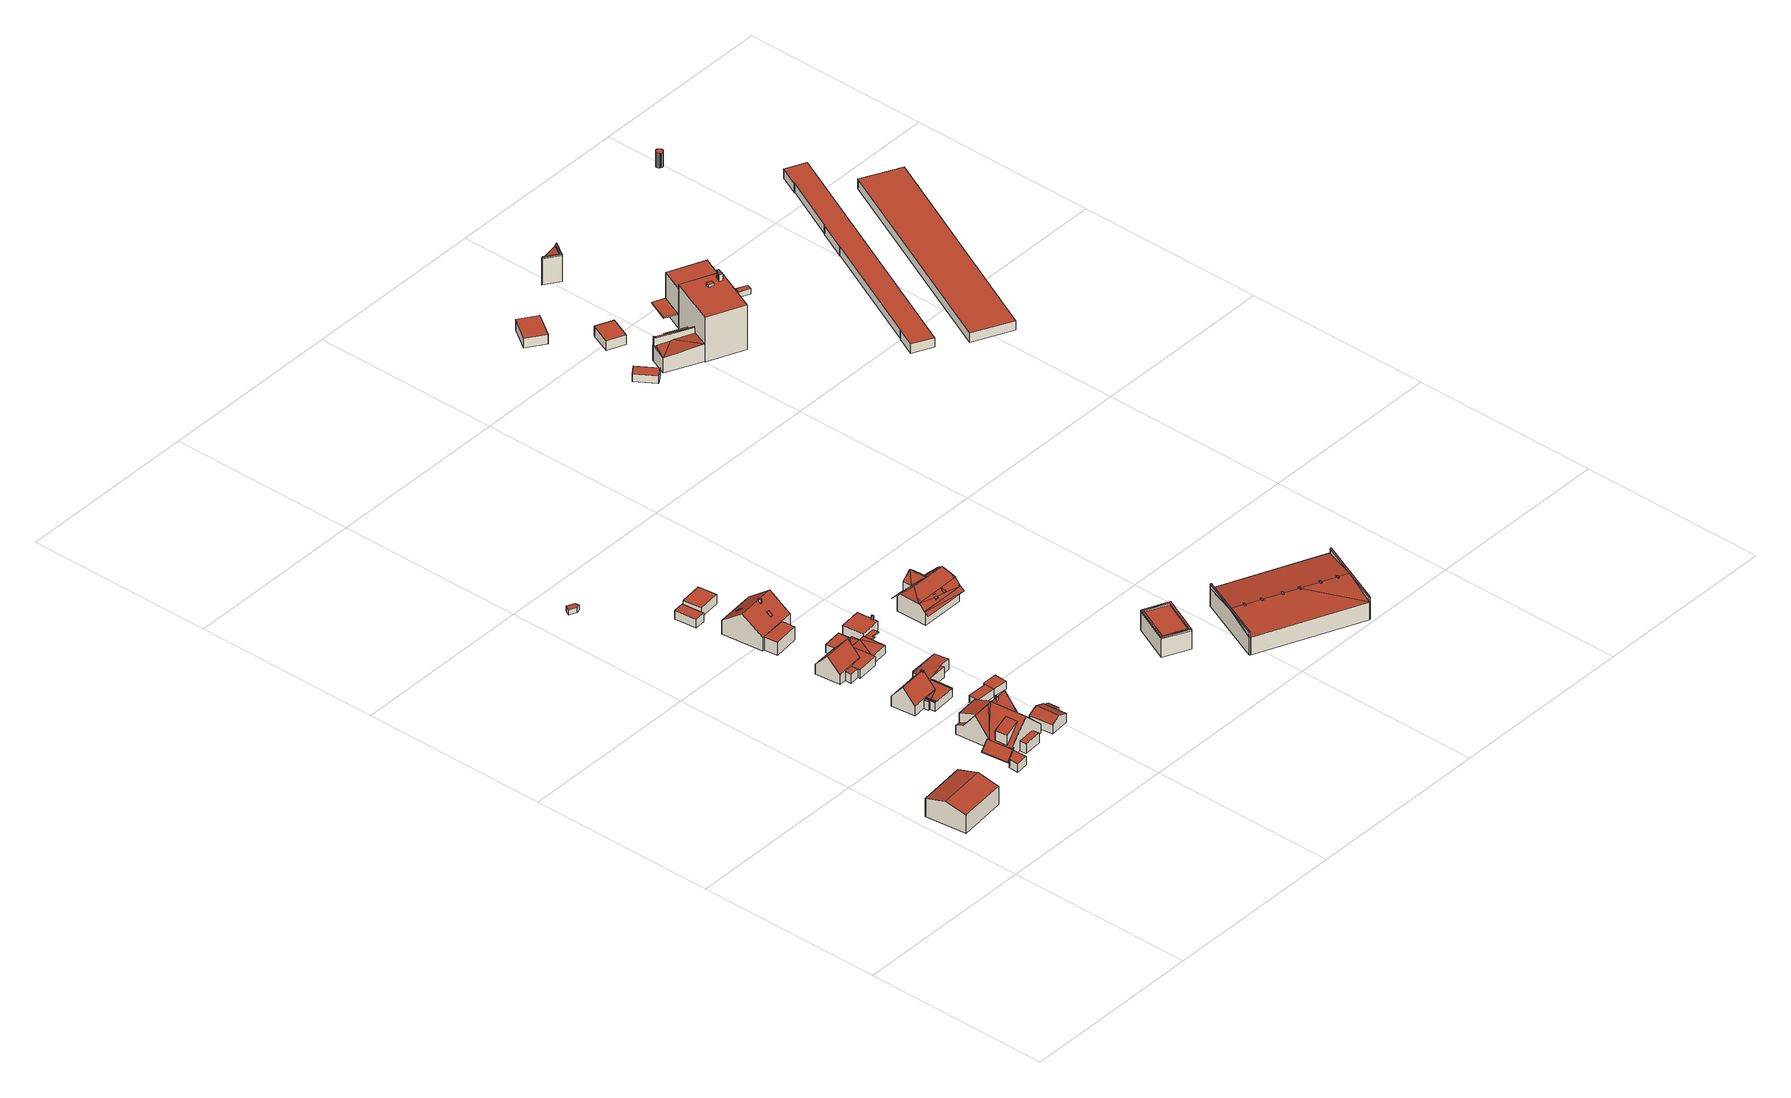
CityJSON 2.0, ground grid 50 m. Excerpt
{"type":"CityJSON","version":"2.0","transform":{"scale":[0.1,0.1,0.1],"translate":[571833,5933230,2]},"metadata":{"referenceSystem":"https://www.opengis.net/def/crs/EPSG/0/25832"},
"CityObjects":{
"building1":{"type":"Building","attributes":{"Grundfläche 2D":"146.437555","Grundhöhe NN":"5.333"},"geometry":[{"type":"Solid","lod":"3","boundaries":[[[[0,1,2,3]],[[4,0,3,5]],[[5,3,2,6,7]],[[4,5,7,8]],[[1,0,4,8,9]],[[2,1,9,6]],[[7,6,9,8]]]],"semantics":{"surfaces":[{"type":"RoofSurface"},{"type":"WallSurface"},{"type":"GroundSurface"}],"values":[[0,0,1,1,1,1,2]]}}]},
"building2":{"type":"Building","attributes":{"Grundfläche 2D":"10.345048","Grundhöhe NN":"5.390"},"geometry":[{"type":"Solid","lod":"3","boundaries":[[[[10,11,12,13]],[[14,13,12,15]],[[13,14,16,10]],[[11,10,16,17]],[[17,15,12,11]],[[17,16,14,15]]]],"semantics":{"surfaces":[{"type":"RoofSurface"},{"type":"WallSurface"},{"type":"GroundSurface"}],"values":[[0,1,1,1,1,2]]}}]},
"building3":{"type":"Building","attributes":{"Grundfläche 2D":"186.122425","Grundhöhe NN":"5.390"},"children":["building3-1","building3-2","building3-3","building3-4"],"geometry":[{"type":"Solid","lod":"3","boundaries":[[[[18,19,20,21,22,23,24,25,26,27]],[[28,29,30,31,32,33]],[[34,35,36,37]],[[38,39,40,41]],[[42,43,44,38,41,45,24,23,22,21,20,46,36,35,47,48,49]],[[49,48,50]],[[51,48,47]],[[51,52,53,54,50],[55,56,30,29,28,57,58]],[[50,48,51]],[[50,54,59,60,49]],[[61,62,60]],[[62,44,43,42,49,60]],[[63,64,65,66]],[[67,37,36,46,20,19,18]],[[45,41,40,68,27,26,25,24]],[[68,67,18,27]],[[28,33,58,57]],[[56,31,30]],[[56,55,58,33,32,31]],[[40,39,69,70]],[[68,40,70,71]],[[67,68,71,72]],[[37,67,72,73]],[[34,37,73,74]],[[34,74,75,76,77,53,52,51,47,35]],[[63,78,79,59,54,53,77,76,75,80,64]],[[60,59,79,81]],[[61,60,81,82]],[[39,38,44,62,61,82,69]],[[65,64,80,83]],[[66,65,83,84]],[[63,66,84,78]],[[80,75,74,73,72,71,70,69,82,81,79,78,84,83]]]],"semantics":{"surfaces":[{"type":"RoofSurface"},{"type":"WallSurface"},{"type":"GroundSurface"}],"values":[[0,0,0,0,0,0,0,0,0,0,0,0,0,1,1,1,1,1,1,1,1,1,1,1,1,1,1,1,1,1,1,1,2]]}}]},
"building3-1":{"type":"BuildingInstallation","parents":["building3"],"geometry":[{"type":"MultiSurface","lod":"3","boundaries":[[[85,86,87,88,89,90]],[[91,92,93,88,87,86]],[[89,88,93,42,94]],[[94,95,90,89]],[[91,86,85,90,95,43]]],"semantics":{"surfaces":[{"type":"RoofSurface"},{"type":"WallSurface"}],"values":[0,1,1,1,1]}}]},
"building3-2":{"type":"BuildingInstallation","parents":["building3"],"geometry":[{"type":"MultiSurface","lod":"3","boundaries":[[[96,97,98,99,100]],[[100,99,101]],[[99,98,102,101]],[[102,98,97]]],"semantics":{"surfaces":[{"type":"RoofSurface"},{"type":"WallSurface"}],"values":[0,1,1,1]}}]},
"building3-3":{"type":"BuildingInstallation","parents":["building3"],"geometry":[{"type":"MultiSurface","lod":"3","boundaries":[[[103,104,105,106,107]],[[105,104,108,109]],[[104,103,107,110,111,108]],[[109,108,111,112]],[[106,105,109,112,113]],[[107,106,113,110]],[[111,110,113,112]]],"semantics":{"surfaces":[{"type":"RoofSurface"},{"type":"WallSurface"},{"type":"OuterCeilingSurface"}],"values":[0,0,1,1,1,1,2]}}]},
"building3-4":{"type":"BuildingInstallation","parents":["building3"],"geometry":[{"type":"MultiSurface","lod":"3","boundaries":[[[114,115,77,116,117,118]],[[115,119,76,77]],[[76,120,116,77]],[[117,116,120,121]],[[118,117,121,122]],[[118,122,123,114]],[[123,119,115,114]],[[121,120,76,119,123,122]]],"semantics":{"surfaces":[{"type":"RoofSurface"},{"type":"WallSurface"},{"type":"OuterCeilingSurface"}],"values":[0,1,1,1,1,1,1,2]}}]},
"building4":{"type":"Building","attributes":{"Grundfläche 2D":"4.124266","Grundhöhe NN":"5.324"},"geometry":[{"type":"Solid","lod":"3","boundaries":[[[[124,125,126,127,128]],[[129,130,128,127]],[[130,131,124,128]],[[131,132,125,124]],[[132,133,126,125]],[[133,129,127,126]],[[133,132,131,130,129]]]],"semantics":{"surfaces":[{"type":"RoofSurface"},{"type":"WallSurface"},{"type":"GroundSurface"}],"values":[[0,1,1,1,1,1,2]]}}]},
"building5":{"type":"Building","attributes":{"Grundfläche 2D":"127.998739","Grundhöhe NN":"5.199"},"children":["building5-1","building5-2","building5-3"],"geometry":[{"type":"Solid","lod":"3","boundaries":[[[[134,135,136,137]],[[134,137,138,135]],[[137,139,138]],[[140,141,142,143,144,135,138,139,145,146,147,148,149,150]],[[136,151,137]],[[152,153,154]],[[155,153,152,154,156,157,158,159]],[[153,160,154]],[[161,162,163,164,156,154,160,153]],[[151,165,166,137]],[[167,168,169]],[[170,171,172,173,167,169,174,175,176,177,178]],[[172,171,179]],[[149,148,180,181]],[[144,143,182,183]],[[184,185,186,145,139,137]],[[148,147,146,145,186,187,188,180]],[[166,165,189,190]],[[137,166,190,184]],[[169,168,191,192]],[[174,169,192,193]],[[142,176,175,174,193,182,143]],[[176,142,141,177]],[[177,141,140,178]],[[181,194,179,171,170,178,140,150,149]],[[172,179,194,195]],[[173,172,195,196]],[[167,173,196,197]],[[168,167,197,191]],[[198,163,162,161,153,155,159,135,144,183]],[[164,163,198,199]],[[157,156,164,199,200]],[[165,151,136,135,159,158,157,200,189]],[[193,192,191,197,196,195,194,181,180,188,187,186,185,184,190,189,200,199,198,183,182]]]],"semantics":{"surfaces":[{"type":"RoofSurface"},{"type":"WallSurface"},{"type":"GroundSurface"}],"values":[[0,0,0,0,0,0,0,0,0,0,0,0,0,1,1,1,1,1,1,1,1,1,1,1,1,1,1,1,1,1,1,1,1,2]]}}]},
"building5-1":{"type":"BuildingInstallation","parents":["building5"],"geometry":[{"type":"MultiSurface","lod":"3","boundaries":[[[201,202,203,204,205,206,207,208]],[[207,136,151,208]],[[151,137,201,208]],[[137,139,145,203,202,201]],[[145,146,204,203]],[[204,146,138,205]],[[138,134,136,207,206,205]]],"semantics":{"surfaces":[{"type":"RoofSurface"},{"type":"WallSurface"}],"values":[0,1,1,1,1,1,1]}}]},
"building5-2":{"type":"BuildingInstallation","parents":["building5"],"geometry":[{"type":"MultiSurface","lod":"3","boundaries":[[[209,210,211,212]],[[210,149,150,211]],[[212,211,150,147]],[[147,148,209,212]],[[148,149,210,209]]],"semantics":{"surfaces":[{"type":"RoofSurface"},{"type":"WallSurface"}],"values":[0,1,1,1,1]}}]},
"building5-3":{"type":"BuildingInstallation","parents":["building5"],"geometry":[{"type":"MultiSurface","lod":"3","boundaries":[[[213,214,215,216,217,218,153,219]],[[218,217,216,220,221,155]],[[213,219,161,222]],[[214,213,222,160]],[[160,154,214]],[[152,215,154]],[[152,220,216,215]],[[153,218,155]],[[219,153,161]]],"semantics":{"surfaces":[{"type":"RoofSurface"},{"type":"WallSurface"}],"values":[0,1,1,1,1,1,1,1,1]}}]},
"building6":{"type":"Building","attributes":{"Grundfläche 2D":"34.005065","Grundhöhe NN":"5.243"},"geometry":[{"type":"Solid","lod":"3","boundaries":[[[[223,224,225,226,227]],[[223,228,229,224]],[[228,223,227,230,231]],[[229,228,231,232]],[[225,224,229,232,233]],[[227,226,225,233,230]],[[231,230,233,232]]]],"semantics":{"surfaces":[{"type":"RoofSurface"},{"type":"WallSurface"},{"type":"GroundSurface"}],"values":[[0,0,1,1,1,1,2]]}}]},
"building7":{"type":"Building","attributes":{"Grundfläche 2D":"17.199293","Grundhöhe NN":"5.503"},"geometry":[{"type":"Solid","lod":"3","boundaries":[[[[234,235,236,237]],[[238,239,237,236]],[[239,240,234,237]],[[240,241,235,234]],[[241,238,236,235]],[[241,240,239,238]]]],"semantics":{"surfaces":[{"type":"RoofSurface"},{"type":"WallSurface"},{"type":"GroundSurface"}],"values":[[0,1,1,1,1,2]]}}]},
"building8":{"type":"Building","attributes":{"Grundfläche 2D":"143.379839","Grundhöhe NN":"5.257"},"geometry":[{"type":"Solid","lod":"3","boundaries":[[[[242,243,244,245]],[[246,245,244]],[[247,245,246]],[[248,249,250,251,252]],[[249,253,254,250]],[[255,256,257,258]],[[245,259,260,261,262,263,242]],[[264,265,258,266,267,268]],[[269,270,271]],[[272,270,269]],[[269,271,273]],[[247,246,274,275]],[[263,243,242]],[[276,245,247,275]],[[252,261,277,278,248]],[[253,249,248,278,279]],[[255,258,265,254,253,279,280]],[[262,261,252,251,250,254,265,264]],[[256,255,280,281]],[[257,256,281,282]],[[245,276,283,259]],[[260,259,283,284]],[[260,284,277,261]],[[285,266,258,257,282]],[[267,266,285,286]],[[270,272,244,243,268,267,286,287]],[[268,243,263,262,264]],[[271,270,287,288]],[[273,271,288,289]],[[244,272,269,273,289,274,246]],[[274,289,288,287,286,285,282,281,280,279,278,277,284,283,276,275]]]],"semantics":{"surfaces":[{"type":"RoofSurface"},{"type":"WallSurface"},{"type":"GroundSurface"}],"values":[[0,0,0,0,0,0,0,0,0,0,0,1,1,1,1,1,1,1,1,1,1,1,1,1,1,1,1,1,1,1,2]]}}]},
"building9":{"type":"Building","attributes":{"Grundfläche 2D":"4.094811","Grundhöhe NN":"5.288"},"geometry":[{"type":"Solid","lod":"3","boundaries":[[[[290,291,292,293]],[[294,295,293,292]],[[295,296,290,293]],[[296,297,291,290]],[[297,294,292,291]],[[297,296,295,294]]]],"semantics":{"surfaces":[{"type":"RoofSurface"},{"type":"WallSurface"},{"type":"GroundSurface"}],"values":[[0,1,1,1,1,2]]}}]},
"building10":{"type":"Building","attributes":{"Grundfläche 2D":"28.373581","Grundhöhe NN":"5.307"},"geometry":[{"type":"Solid","lod":"3","boundaries":[[[[298,299,300,301]],[[302,300,303,304]],[[299,298,305,306]],[[299,306,307,303]],[[303,300,299]],[[300,308,309,301]],[[298,301,309,305]],[[304,303,307,310]],[[302,304,310,311]],[[300,302,311,308]],[[311,310,307,306,305,309,308]]]],"semantics":{"surfaces":[{"type":"RoofSurface"},{"type":"WallSurface"},{"type":"GroundSurface"}],"values":[[0,0,1,1,1,1,1,1,1,1,2]]}}]},
"building11":{"type":"Building","attributes":{"Grundfläche 2D":"148.274469","Grundhöhe NN":"5.466"},"children":["building11-1","building11-2","building11-3"],"geometry":[{"type":"Solid","lod":"3","boundaries":[[[[312,313,314,315,316]],[[317,316,315,314,318,319,320]],[[321,322,323,324]],[[318,314,313,325,326]],[[323,327,328,317,320,319,318,326,329,324]],[[312,316,317,328,330]],[[313,312,330,325]],[[321,324,329,331]],[[322,321,331,332]],[[323,322,332,327]],[[327,332,331,329,326,325,330,328]]]],"semantics":{"surfaces":[{"type":"RoofSurface"},{"type":"WallSurface"},{"type":"GroundSurface"}],"values":[[0,0,0,1,1,1,1,1,1,1,2]]}}]},
"building11-1":{"type":"BuildingInstallation","parents":["building11"],"geometry":[{"type":"MultiSurface","lod":"3","boundaries":[[[333,334,335,336,337]],[[338,339,334,333]],[[340,335,334,339]],[[340,341,336,335]],[[341,342,338,333,337,336]]],"semantics":{"surfaces":[{"type":"RoofSurface"},{"type":"WallSurface"}],"values":[0,1,1,1,1]}}]},
"building11-2":{"type":"BuildingInstallation","parents":["building11"],"geometry":[{"type":"MultiSurface","lod":"3","boundaries":[[[343,344,345,346,347]],[[347,346,348,349]],[[350,344,343,347,349,351]],[[345,344,350,352]],[[348,346,345,352]]],"semantics":{"surfaces":[{"type":"RoofSurface"},{"type":"WallSurface"}],"values":[0,1,1,1,1]}}]},
"building11-3":{"type":"BuildingInstallation","parents":["building11"],"geometry":[{"type":"MultiSurface","lod":"3","boundaries":[[[353,354,355,356]],[[355,354,357,358]],[[356,355,358,359]],[[353,356,359,360]],[[354,353,360,357]]],"semantics":{"surfaces":[{"type":"RoofSurface"},{"type":"WallSurface"}],"values":[0,1,1,1,1]}}]},
"building12":{"type":"Building","attributes":{"Grundfläche 2D":"30.591177","Grundhöhe NN":"5.319"},"geometry":[{"type":"Solid","lod":"3","boundaries":[[[[361,362,363,364]],[[365,366,364,363]],[[366,367,361,364]],[[367,368,362,361]],[[368,365,363,362]],[[368,367,366,365]]]],"semantics":{"surfaces":[{"type":"RoofSurface"},{"type":"WallSurface"},{"type":"GroundSurface"}],"values":[[0,1,1,1,1,2]]}}]},
"building13":{"type":"Building","attributes":{"Grundfläche 2D":"33.522767","Grundhöhe NN":"5.257"},"children":["building13-1","building13-2"],"geometry":[{"type":"Solid","lod":"3","boundaries":[[[[369,370,371,372,373,374,375]],[[372,371,376,377]],[[373,372,377,378,379,380]],[[374,373,380,379,378,381,375]],[[371,370,369,375,381,382,376]],[[382,381,378,377,376]]]],"semantics":{"surfaces":[{"type":"RoofSurface"},{"type":"WallSurface"},{"type":"GroundSurface"}],"values":[[0,1,1,1,1,2]]}}]},
"building13-1":{"type":"BuildingInstallation","parents":["building13"],"geometry":[{"type":"MultiSurface","lod":"3","boundaries":[[[383,384,385,386]],[[384,383,369,370]],[[370,387,385,384]],[[388,386,385,387]],[[388,369,383,386]]],"semantics":{"surfaces":[{"type":"RoofSurface"},{"type":"WallSurface"}],"values":[0,1,1,1,1]}}]},
"building13-2":{"type":"BuildingInstallation","parents":["building13"],"geometry":[{"type":"MultiSurface","lod":"3","boundaries":[[[389,390,391,392,380,393]],[[379,394,393,380]],[[394,395,389,393]],[[395,396,390,389]],[[396,397,391,390]],[[397,398,392,391]],[[398,379,380,392]],[[398,397,396,395,394,379]]],"semantics":{"surfaces":[{"type":"RoofSurface"},{"type":"WallSurface"},{"type":"OuterCeilingSurface"}],"values":[0,1,1,1,1,1,1,2]}}]},
"building14":{"type":"Building","attributes":{"Grundfläche 2D":"0.086682","Grundhöhe NN":"5.263"},"geometry":[{"type":"Solid","lod":"3","boundaries":[[[[399,400,384,383]],[[401,382,383,384]],[[382,402,399,383]],[[402,403,400,399]],[[403,401,384,400]],[[403,402,382,401]]]],"semantics":{"surfaces":[{"type":"RoofSurface"},{"type":"WallSurface"},{"type":"GroundSurface"}],"values":[[0,1,1,1,1,2]]}}]},
"building15":{"type":"Building","attributes":{"Grundfläche 2D":"104.942975","Grundhöhe NN":"5.351"},"children":["building15-1","building15-2","building15-3"],"geometry":[{"type":"Solid","lod":"3","boundaries":[[[[404,405,406,407,408]],[[409,410,405]],[[406,405,410,411]],[[412,413,414]],[[406,411,412,414]],[[406,414,415,416,417,418,419]],[[420,421,422,423,424,425,426,427,428,429,430]],[[431,432,433,421,420,430,429,434,435,436,437,438,439]],[[440,441,442,428,443,444]],[[445,446,447,413,412,411,410,409,448,449,450,451,452,431,439,438,437,436,453,454]],[[455,456,457,458,459,460,461,462,463,464,450,449,448]],[[463,462,465]],[[447,446,445,466,463,465,467]],[[431,452,451,433,432]],[[444,443,428,427,426,425,424,423,422,421,441,440]],[[441,468,442]],[[435,434,454,453,436]],[[457,456,455,448,409,405,404,408]],[[415,414,413,447,467,465,417,416]],[[462,461,460,459,458,457,408,407,406,419,418,417,465]],[[469,470,471,472,473,474]],[[475,476,477,470,469,478]],[[479,480,475,478,481]],[[482,483,479,481,484]],[[485,486,487,488,489,440,422,420,490,491,432,452,492,449,493,482,484,494]],[[495,443,444,440,489,496]],[[497,498,499,500,501,502,446,503,453,435,504,505,506,430,427,495,496,507]],[[473,472,508,501,500]],[[487,486,485,494,484,481,478,469,474,473,500,499,498,497,507,496,489,488]],[[450,449,492,452,451]],[[450,464,463,466,445,446,502,501,508,467,470,477,476,475,480,479,483,482,493,449]],[[451,452,432,433]],[[432,491,490,420,422,421,433]],[[440,444,442,468,441,421,422]],[[443,495,428,442,444]],[[430,429,428,427]],[[427,428,495]],[[430,506,505,504,435,434,429]],[[453,454,434,435]],[[503,446,445,454,453]],[[470,467,508,472,471]]]],"semantics":{"surfaces":[{"type":"RoofSurface"},{"type":"WallSurface"},{"type":"GroundSurface"}],"values":[[0,0,0,0,0,0,0,0,0,0,0,0,0,0,0,0,0,1,1,1,1,1,1,1,1,1,1,1,2,0,0,0,0,0,0,0,0,0,0,0,0]]}}]},
"building15-1":{"type":"BuildingInstallation","parents":["building15"],"geometry":[{"type":"MultiSurface","lod":"3","boundaries":[[[509,510,511,512]],[[513,509,512,514]],[[515,516,513,514]],[[517,424,515,514,512,511]],[[513,516,423,518,510,509]],[[511,510,518,517]]],"semantics":{"surfaces":[{"type":"RoofSurface"},{"type":"WallSurface"}],"values":[0,0,1,1,1,1]}}]},
"building15-2":{"type":"BuildingInstallation","parents":["building15"],"geometry":[{"type":"MultiSurface","lod":"3","boundaries":[[[519,520,521,522,523,524]],[[525,526,523,522]],[[522,521,527,525]],[[526,528,529,530,520,519,524,523]],[[521,520,530,527]]],"semantics":{"surfaces":[{"type":"RoofSurface"},{"type":"WallSurface"}],"values":[0,1,1,1,1]}}]},
"building15-3":{"type":"BuildingInstallation","parents":["building15"],"geometry":[{"type":"MultiSurface","lod":"3","boundaries":[[[531,532,533,534]],[[532,531,535]],[[536,537,534,533]],[[537,425,538,535,531,534]],[[538,426,532,535]],[[533,532,426,536]]],"semantics":{"surfaces":[{"type":"RoofSurface"},{"type":"WallSurface"}],"values":[0,0,1,1,1,1]}}]},
"building16":{"type":"Building","attributes":{"Grundfläche 2D":"86.713893","Grundhöhe NN":"2.462"},"children":["building16-1","building16-2"],"geometry":[{"type":"Solid","lod":"3","boundaries":[[[[539,540,541,542,543,544,545]],[[546,545,544,543,547,548]],[[549,550,540,539,545,546]],[[551,542,541,540,550,552]],[[543,542,551,547]],[[548,547,551,552,550,549,546]]]],"semantics":{"surfaces":[{"type":"RoofSurface"},{"type":"WallSurface"},{"type":"GroundSurface"}],"values":[[0,1,1,1,1,2]]}}]},
"building16-1":{"type":"BuildingInstallation","parents":["building16"],"geometry":[{"type":"MultiSurface","lod":"3","boundaries":[[[553,554,555,556,557]],[[555,558,559,556]],[[559,560,561,556]],[[543,544,545,555,554,553]],[[545,539,540,560,559,558,555]],[[556,561,562,563]],[[557,556,563,564]]],"semantics":{"surfaces":[{"type":"RoofSurface"},{"type":"WallSurface"}],"values":[0,0,0,1,1,1,1]}}]},
"building16-2":{"type":"BuildingInstallation","parents":["building16"],"geometry":[{"type":"MultiSurface","lod":"3","boundaries":[[[557,565,553]],[[565,557,566,561,560,567,568]],[[566,557,564,569]],[[561,566,569,562]],[[540,541,542,568,567,560]],[[568,542,543,553,565]]],"semantics":{"surfaces":[{"type":"RoofSurface"},{"type":"WallSurface"}],"values":[0,0,1,1,1,1]}}]},
"building17":{"type":"Building","attributes":{"Grundfläche 2D":"6.326591","Grundhöhe NN":"2.606"},"geometry":[{"type":"Solid","lod":"3","boundaries":[[[[570,571,572,573]],[[574,575,573,572]],[[575,576,570,573]],[[576,577,571,570]],[[577,574,572,571]],[[577,576,575,574]]]],"semantics":{"surfaces":[{"type":"RoofSurface"},{"type":"WallSurface"},{"type":"GroundSurface"}],"values":[[0,1,1,1,1,2]]}}]},
"building18":{"type":"Building","attributes":{"Grundfläche 2D":"627.283087","Grundhöhe NN":"2.315"},"children":["building18-1","building18-2","building18-3","building18-4","building18-5","building18-6","building18-7","building18-8"],"geometry":[{"type":"Solid","lod":"3","boundaries":[[[[578,579,580,581,582,583,584,585,586,587,588,589,590,591,592,593,594,595,596,597]],[[589,588,589,590]],[[598,599,600,601,587,586,585,584,583,582,581,580,579,602,603]],[[587,588,587,586]],[[601,587,601,600]],[[604,594,593,592,591,590,589,588,587,601,600]],[[605,596,595,594,604,606,607]],[[597,596,605,608]],[[578,597,608,609]],[[602,579,578,609,610]],[[598,603,611,612]],[[603,602,610,611]],[[599,598,612,613]],[[600,599,613,614]],[[604,600,614,606]],[[608,605,607,606,614,613,612,611,610,609]]]],"semantics":{"surfaces":[{"type":"RoofSurface"},{"type":"WallSurface"},{"type":"GroundSurface"}],"values":[[0,0,0,0,0,0,1,1,1,1,1,1,1,1,1,2]]}}]},
"building18-1":{"type":"BuildingInstallation","parents":["building18"],"geometry":[{"type":"MultiSurface","lod":"3","boundaries":[[[615,616,617,618,619]],[[620,582,621,617,616,615]],[[621,622,618,617]],[[623,619,618,622,581]],[[623,620,615,619]]],"semantics":{"surfaces":[{"type":"RoofSurface"},{"type":"WallSurface"}],"values":[0,1,1,1,1]}}]},
"building18-2":{"type":"BuildingInstallation","parents":["building18"],"geometry":[{"type":"MultiSurface","lod":"3","boundaries":[[[624,625,626,627,628]],[[629,591,630,628,627,626]],[[626,625,631,629]],[[630,632,624,628]],[[592,631,625,624,632]]],"semantics":{"surfaces":[{"type":"RoofSurface"},{"type":"WallSurface"}],"values":[0,1,1,1,1]}}]},
"building18-3":{"type":"BuildingInstallation","parents":["building18"],"geometry":[{"type":"MultiSurface","lod":"3","boundaries":[[[633,634,635,636,637]],[[586,638,635,634,639]],[[640,639,634,633]],[[638,641,636,635]],[[633,637,636,641,585,640]]],"semantics":{"surfaces":[{"type":"RoofSurface"},{"type":"WallSurface"}],"values":[0,1,1,1,1]}}]},
"building18-4":{"type":"BuildingInstallation","parents":["building18"],"geometry":[{"type":"MultiSurface","lod":"3","boundaries":[[[642,643,644,645,646,647,648]],[[604,594,595,647,646]],[[595,649,648,647]],[[642,648,649,650]],[[643,642,650,651,652,593,600,645,644]],[[600,604,646,645]]],"semantics":{"surfaces":[{"type":"RoofSurface"},{"type":"WallSurface"}],"values":[0,1,1,1,1,1]}}]},
"building18-5":{"type":"BuildingInstallation","parents":["building18"],"geometry":[{"type":"MultiSurface","lod":"3","boundaries":[[[653,654,655,656,657,658]],[[659,584,660,656,655,654]],[[660,661,657,656]],[[661,583,662,653,658,657]],[[662,659,654,653]]],"semantics":{"surfaces":[{"type":"RoofSurface"},{"type":"WallSurface"}],"values":[0,1,1,1,1]}}]},
"building18-6":{"type":"BuildingInstallation","parents":["building18"],"geometry":[{"type":"MultiSurface","lod":"3","boundaries":[[[663,664,665,666,667,668,669]],[[670,601,665,664]],[[667,666,665,601,588,671]],[[671,672,668,667]],[[669,668,672,587]],[[587,673,663,669]],[[673,670,664,663]]],"semantics":{"surfaces":[{"type":"RoofSurface"},{"type":"WallSurface"}],"values":[0,1,1,1,1,1,1]}}]},
"building18-7":{"type":"BuildingInstallation","parents":["building18"],"geometry":[{"type":"MultiSurface","lod":"3","boundaries":[[[674,675,676,677,678,679]],[[580,680,681,682,678,677,676,675,603]],[[682,578,679,678]],[[579,602,674,679,578]],[[602,603,675,674]]],"semantics":{"surfaces":[{"type":"RoofSurface"},{"type":"WallSurface"}],"values":[0,1,1,1,1]}}]},
"building18-8":{"type":"BuildingInstallation","parents":["building18"],"geometry":[{"type":"MultiSurface","lod":"3","boundaries":[[[683,684,685,686,687]],[[688,686,685,689,590]],[[687,686,688,690]],[[690,691,683,687]],[[692,684,683,691,589]],[[685,684,692,689]]],"semantics":{"surfaces":[{"type":"RoofSurface"},{"type":"WallSurface"}],"values":[0,1,1,1,1,1]}}]},
"building19":{"type":"Building","attributes":{"Grundfläche 2D":"18.023721","Grundhöhe NN":"4.723"},"geometry":[{"type":"Solid","lod":"3","boundaries":[[[[693,694,695,696]],[[697,698,696,695]],[[698,699,693,696]],[[699,700,694,693]],[[700,697,695,694]],[[700,699,698,697]]]],"semantics":{"surfaces":[{"type":"RoofSurface"},{"type":"WallSurface"},{"type":"GroundSurface"}],"values":[[0,1,1,1,1,2]]}}]},
"building20":{"type":"Building","attributes":{"Grundfläche 2D":"40.749538","Grundhöhe NN":"4.326"},"geometry":[{"type":"Solid","lod":"3","boundaries":[[[[701,702,703,704]],[[702,701,705,706]],[[703,702,706,707]],[[704,703,707,708]],[[701,704,708,705]],[[706,705,708,707]]]],"semantics":{"surfaces":[{"type":"RoofSurface"},{"type":"WallSurface"},{"type":"GroundSurface"}],"values":[[0,1,1,1,1,2]]}}]},
"building21":{"type":"Building","attributes":{"Grundfläche 2D":"31.063313","Grundhöhe NN":"4.256"},"geometry":[{"type":"Solid","lod":"3","boundaries":[[[[709,710,711,712]],[[713,714,712,711]],[[714,715,709,712]],[[715,716,710,709]],[[716,713,711,710]],[[716,715,714,713]]]],"semantics":{"surfaces":[{"type":"RoofSurface"},{"type":"WallSurface"},{"type":"GroundSurface"}],"values":[[0,1,1,1,1,2]]}}]},
"building22":{"type":"Building","attributes":{"Grundfläche 2D":"275.581503","Grundhöhe NN":"4.604"},"children":["building22-1","building22-2","building22-3","building22-4","building22-5","building22-6","building22-7"],"geometry":[{"type":"Solid","lod":"3","boundaries":[[[[717,718,719,720,721]],[[722,723,717,724,725]],[[717,723,722,719,718]],[[722,725,724,726,727,728,729,730,731]],[[732,733,734,735,736,737,738,739]],[[740,741,742,743]],[[742,741,744,745]],[[743,742,745,746,747,748]],[[746,749,740,743,748,747]],[[750,751,724,717,721,752,753]],[[754,727,726,724,751,755]],[[728,727,754,756]],[[729,728,756,757]],[[730,729,757,758]],[[731,730,758,759]],[[722,731,759,760]],[[719,722,760,761]],[[733,732,762,763]],[[734,733,763,764]],[[749,765,737,736,735,734,764,744,741,740]],[[753,752,721,720,719,761,762,732,739,738,737,765,750]],[[744,764,763,762,761,760,759,758,757,756,754,755,751,750,765,749,746,745]]]],"semantics":{"surfaces":[{"type":"RoofSurface"},{"type":"WallSurface"},{"type":"GroundSurface"}],"values":[[0,0,0,0,0,0,1,1,1,1,1,1,1,1,1,1,1,1,1,1,1,2]]}}]},
"building22-1":{"type":"BuildingInstallation","parents":["building22"],"geometry":[{"type":"MultiSurface","lod":"3","boundaries":[[[766,767,768]],[[766,768,769,770,771,772,773,774]],[[775,771,770]],[[770,776,777,778,775]],[[779,771,775]],[[768,721,717,724,770,769]],[[724,726,727,777,776,770]],[[727,728,778,777]],[[778,728,729,780,779,775]],[[774,773,772,771,779,780,725,723,718,720,767,766]],[[767,720,721,768]]],"semantics":{"surfaces":[{"type":"RoofSurface"},{"type":"WallSurface"}],"values":[0,0,0,0,0,1,1,1,1,1,1]}}]},
"building22-2":{"type":"BuildingInstallation","parents":["building22"],"geometry":[{"type":"MultiSurface","lod":"3","boundaries":[[[781,782,783,784,785,786]],[[787,788,784,783]],[[788,789,785,784]],[[789,790,786,785]],[[790,791,781,786]],[[792,782,781,791]]],"semantics":{"surfaces":[{"type":"RoofSurface"},{"type":"WallSurface"}],"values":[0,1,1,1,1,1]}}]},
"building22-3":{"type":"BuildingInstallation","parents":["building22"],"geometry":[{"type":"MultiSurface","lod":"3","boundaries":[[[793,794,795,796]],[[783,782,796,795]],[[797,793,796,782,792]],[[797,798,794,793]],[[787,783,795,794,798]]],"semantics":{"surfaces":[{"type":"RoofSurface"},{"type":"WallSurface"}],"values":[0,1,1,1,1]}}]},
"building22-4":{"type":"BuildingInstallation","parents":["building22"],"geometry":[{"type":"MultiSurface","lod":"3","boundaries":[[[799,800,801,802]],[[803,804,802,801]],[[804,805,799,802]],[[800,799,805,806]],[[801,800,806,803]]],"semantics":{"surfaces":[{"type":"RoofSurface"},{"type":"WallSurface"}],"values":[0,1,1,1,1]}}]},
"building22-5":{"type":"BuildingInstallation","parents":["building22"],"geometry":[{"type":"MultiSurface","lod":"3","boundaries":[[[807,808,809,748]],[[810,747,748,809]],[[747,811,807,748]],[[811,812,808,807]],[[812,810,809,808]],[[812,811,747,810]]],"semantics":{"surfaces":[{"type":"RoofSurface"},{"type":"WallSurface"},{"type":"OuterCeilingSurface"}],"values":[0,1,1,1,1,2]}}]},
"building22-6":{"type":"BuildingInstallation","parents":["building22"],"geometry":[{"type":"MultiSurface","lod":"3","boundaries":[[[813,814,815,816]],[[816,817,818,813]],[[814,813,818,819]],[[815,814,819,820]],[[816,815,820,817]],[[819,818,817,820]]],"semantics":{"surfaces":[{"type":"RoofSurface"},{"type":"WallSurface"},{"type":"OuterCeilingSurface"}],"values":[0,1,1,1,1,2]}}]},
"building22-7":{"type":"BuildingInstallation","parents":["building22"],"geometry":[{"type":"MultiSurface","lod":"3","boundaries":[[[821,822,752,823]],[[752,753,824,823]],[[822,825,753,752]],[[826,821,823,824]],[[821,826,825,822]],[[826,824,753,825]]],"semantics":{"surfaces":[{"type":"RoofSurface"},{"type":"WallSurface"},{"type":"OuterCeilingSurface"}],"values":[0,1,1,1,1,2]}}]},
"building23":{"type":"Building","attributes":{"Grundfläche 2D":"11.857656","Grundhöhe NN":"4.668"},"geometry":[{"type":"Solid","lod":"3","boundaries":[[[[827,828,829,830]],[[827,831,832,828]],[[833,834,829]],[[834,830,829]],[[835,836,837,838,839]],[[836,831,827,838,837]],[[836,840,832,831]],[[840,841,828,832]],[[841,842,833,829,828]],[[842,843,839,830,834,833]],[[839,838,827,830]],[[842,841,844,845]],[[846,847,848,849,840,836,835,839,843,842,845,850]],[[841,840,849,844]],[[847,846,850,845,844,849,848]]]],"semantics":{"surfaces":[{"type":"RoofSurface"},{"type":"WallSurface"},{"type":"GroundSurface"}],"values":[[0,0,0,0,0,1,1,1,1,1,1,1,1,1,2]]}}]},
"building24":{"type":"Building","attributes":{"Grundfläche 2D":"4.383837","Grundhöhe NN":"4.667"},"geometry":[{"type":"Solid","lod":"3","boundaries":[[[[851,852,853,854]],[[855,856,854,853]],[[856,857,851,854]],[[857,858,852,851]],[[858,855,853,852]],[[858,857,856,855]]]],"semantics":{"surfaces":[{"type":"RoofSurface"},{"type":"WallSurface"},{"type":"GroundSurface"}],"values":[[0,1,1,1,1,2]]}}]},
"building25":{"type":"Building","attributes":{"Grundfläche 2D":"417.057683","Grundhöhe NN":"4.334"},"geometry":[{"type":"Solid","lod":"3","boundaries":[[[[859,860,861,862,863,864,865,866,867,868,869,870]],[[871,872,862,861]],[[872,873,863,862]],[[873,874,864,863]],[[874,875,865,864]],[[875,876,866,865]],[[876,877,867,866]],[[877,878,868,867]],[[878,879,869,868]],[[879,880,870,869]],[[880,881,859,870]],[[881,882,860,859]],[[882,871,861,860]],[[878,877,876,875,874,873,872,871,882,881,880,879]]]],"semantics":{"surfaces":[{"type":"RoofSurface"},{"type":"WallSurface"},{"type":"GroundSurface"}],"values":[[0,1,1,1,1,1,1,1,1,1,1,1,1,2]]}}]},
"building26":{"type":"Building","attributes":{"Grundfläche 2D":"722.570383","Grundhöhe NN":"4.263"},"geometry":[{"type":"Solid","lod":"3","boundaries":[[[[883,884,885,886]],[[887,888,886,885]],[[888,889,883,886]],[[889,890,884,883]],[[890,887,885,884]],[[890,889,888,887]]]],"semantics":{"surfaces":[{"type":"RoofSurface"},{"type":"WallSurface"},{"type":"GroundSurface"}],"values":[[0,1,1,1,1,2]]}}]},
"building27":{"type":"Building","attributes":{"Grundfläche 2D":"2.626855","Grundhöhe NN":"4.705"},"geometry":[{"type":"Solid","lod":"3","boundaries":[[[[891,892,893,894,895,896,897,898,899,900,901,902,903,904,905,906,907,908,909,910,911]],[[912,913,896,895]],[[913,914,897,896]],[[914,915,898,897]],[[915,916,899,898]],[[916,917,900,899]],[[917,918,901,900]],[[918,919,902,901]],[[919,920,903,902]],[[920,921,904,903]],[[921,922,905,904]],[[922,923,906,905]],[[923,924,907,906]],[[924,925,908,907]],[[925,926,909,908]],[[926,927,910,909]],[[927,928,911,910]],[[928,929,891,911]],[[929,930,892,891]],[[931,912,895,894]],[[930,932,893,892]],[[932,931,894,893]],[[926,925,924,923,922,921,920,919,918,917,916,915,914,913,912,931,932,930,929,928,927]]]],"semantics":{"surfaces":[{"type":"RoofSurface"},{"type":"WallSurface"},{"type":"GroundSurface"}],"values":[[0,1,1,1,1,1,1,1,1,1,1,1,1,1,1,1,1,1,1,1,1,1,2]]}}]}
},
"vertices":[
[8,215,101],[15,160,85],[145,174,85],[138,229,101],[2,271,85],[132,285,85],[145,174,33],[132,285,33],[2,271,33],[15,160,33],
[264,219,58],[297,222,58],[296,261,58],[265,245,58],[265,245,34],[296,261,34],[264,219,34],[297,222,34],
[296,421,85],[296,420,85],[301,373,101],[334,377,101],[360,379,101],[363,380,101],[364,380,101],[363,382,100],[359,426,85],[359,427,85],[338,283,104],[336,305,104],[335,316,104],[294,312,90],[294,310,90],[297,279,90],[281,419,58],[283,398,68],[298,399,68],[296,420,58],[397,408,68],[395,429,58],[359,426,57],[361,405,68],[364,372,111],[368,373,111],[401,376,111],[363,382,98],[299,391,78],[286,365,111],[337,370,111],[349,371,111],[343,368,117],[290,327,59],[291,312,59],[296,265,60],[352,270,117],[294,310,62],[294,312,62],[334,283,99],[297,279,62],[409,275,60],[403,338,60],[405,338,60],[403,352,78],[377,272,62],[327,268,62],[329,250,62],[379,254,62],[296,421,57],[359,427,57],[395,429,34],[359,426,34],[359,427,34],[296,421,34],[296,420,34],[281,419,34],[296,265,34],[296,265,57],[296,265,59],[377,272,34],[409,275,34],[327,268,34],[403,338,34],[405,338,34],[329,250,34],[379,254,34],
[368,373,115],[368,375,115],[364,374,115],[363,374,115],[364,367,115],[369,368,115],[368,375,108],[364,374,108],[363,374,108],[364,367,104],[369,368,104],
[390,313,74],[390,314,74],[381,312,85],[382,304,85],[389,305,76],[382,304,84],[381,312,84],
[401,376,60],[402,366,70],[414,367,70],[413,381,58],[400,379,58],[403,352,58],[415,353,58],[400,379,56],[403,352,56],[415,353,56],[413,381,56],
[303,265,59],[303,266,59],[289,332,59],[245,310,59],[253,239,59],[303,266,57],[289,332,57],[245,310,57],[253,239,57],[303,265,57],
[79,1382,47],[59,1392,47],[51,1378,47],[70,1369,47],[80,1372,47],[70,1369,33],[80,1372,33],[79,1382,33],[59,1392,33],[51,1378,33],
[318,527,57],[354,542,57],[317,539,57],[316,526,57],[318,526,57],[316,525,57],[373,573,57],[370,606,57],[368,606,57],[368,608,57],[347,606,57],[317,511,57],[319,512,57],[381,517,57],[384,517,57],[379,574,57],[376,574,57],[315,539,57],[346,574,98],[350,575,99],[346,575,99],[350,573,96],[272,568,99],[275,535,59],[309,538,59],[354,542,59],[346,576,98],[350,580,94],[347,606,63],[346,609,59],[268,601,59],[309,538,57],[310,525,57],[453,631,59],[371,624,59],[371,621,59],[376,574,62],[379,574,62],[427,588,62],[457,591,62],[367,621,59],[368,608,60],[368,606,60],[370,606,60],[373,573,62],[428,579,62],[384,517,32],[379,574,32],[368,608,32],[347,606,32],[316,526,32],[316,525,32],[317,511,32],[319,512,32],[381,517,32],[309,538,32],[310,525,32],[371,624,32],[371,621,32],[367,621,32],[428,579,32],[427,588,32],[457,591,32],[453,631,32],[346,609,32],[268,601,32],[275,535,32],
[316,526,60],[316,525,60],[317,511,60],[319,512,60],[318,526,60],[318,527,60],[317,539,60],[315,539,60],
[384,517,58],[379,574,58],[376,574,58],[381,517,58],
[346,580,99],[346,576,99],[346,574,99],[346,572,99],[347,572,99],[350,573,99],[350,580,99],[346,572,96],[347,572,96],[346,580,94],
[447,320,68],[453,257,68],[479,259,58],[476,289,58],[473,322,58],[419,317,58],[426,254,58],[473,322,32],[419,317,32],[426,254,32],[479,259,32],
[199,1124,60],[228,1126,60],[222,1185,60],[193,1183,60],[222,1185,35],[193,1183,35],[199,1124,35],[228,1126,35],
[365,816,56],[351,815,57],[353,793,56],[376,817,56],[388,796,55],[385,818,55],[246,809,60],[249,774,98],[329,782,98],[326,812,64],[325,816,60],[253,740,60],[332,749,60],[272,742,58],[273,724,58],[298,727,58],[297,745,58],[374,848,56],[322,843,56],[325,816,56],[326,812,56],[351,815,56],[326,812,58],[332,749,58],[299,720,58],[359,726,58],[351,815,58],[388,796,56],[358,733,56],[407,738,56],[353,793,58],[402,798,56],[388,796,33],[385,818,33],[376,817,33],[325,816,33],[246,809,33],[253,740,33],[272,742,33],[273,724,33],[298,727,33],[374,848,33],[322,843,33],[299,720,33],[359,726,33],[358,733,33],[407,738,33],[402,798,33],
[489,290,53],[488,320,52],[473,319,57],[476,289,57],[473,319,33],[476,289,33],[489,290,33],[488,320,33],
[487,478,54],[447,478,54],[446,445,54],[486,443,54],[391,446,54],[446,472,54],[392,473,54],[487,478,33],[447,478,33],[446,472,33],[446,445,33],[486,443,33],[392,473,33],[391,446,33],
[328,1077,73],[221,1066,73],[226,1010,117],[287,1016,117],[334,1020,117],[340,964,73],[232,954,73],[238,954,73],[308,961,73],[242,917,72],[311,925,72],[308,961,72],[238,954,72],[221,1066,35],[232,954,35],[308,961,35],[340,964,35],[238,954,35],[328,1077,35],[242,917,35],[311,925,35],
[292,1008,122],[292,1014,122],[287,1014,122],[287,1007,122],[290,1008,122],[292,1008,111],[292,1014,116],[287,1014,116],[287,1007,111],[290,1008,111],
[262,1041,97],[261,1052,88],[254,1051,88],[255,1040,97],[262,1040,97],[255,1040,96],[262,1040,96],[261,1052,87],[262,1041,96],[254,1051,87],
[288,977,88],[295,978,88],[294,989,97],[287,989,97],[295,978,87],[294,989,96],[287,989,96],[288,977,87],
[301,1150,59],[295,1200,59],[235,1194,59],[241,1143,59],[235,1194,33],[241,1143,33],[301,1150,33],[295,1200,33],
[462,819,59],[461,824,59],[457,864,59],[399,858,59],[405,802,59],[442,805,59],[463,807,59],[457,864,33],[399,858,33],[405,802,33],[405,802,47],[405,802,49],[463,807,33],[462,819,33],
[462,819,69],[461,824,69],[458,823,69],[459,818,69],[458,823,59],[459,818,59],
[423,782,49],[422,787,49],[443,788,49],[442,805,49],[407,781,49],[407,781,47],[423,782,47],[422,787,47],[443,788,47],[442,805,47],
[463,819,69],[463,824,69],[461,824,33],[463,819,33],[463,824,33],
[580,822,93],[580,807,93],[604,832,113],[587,832,98],[580,832,92],[580,805,93],[601,788,110],[605,784,113],[610,788,110],[629,806,93],[629,807,93],[628,822,93],[628,823,93],[628,832,92],[623,832,97],[606,832,112],[546,750,92],[542,750,92],[546,750,91],[587,745,86],[595,744,85],[616,742,83],[624,741,82],[664,736,77],[668,736,76],[668,752,92],[664,752,92],[556,778,119],[546,760,102],[540,750,92],[671,752,92],[664,762,102],[654,778,119],[635,778,119],[629,778,119],[605,778,119],[546,735,76],[542,735,76],[668,725,67],[618,735,76],[607,735,76],[668,807,92],[664,807,92],[629,807,92],[580,807,92],[546,807,92],[542,807,92],[540,806,92],[546,796,102],[664,797,102],[670,807,92],[580,822,76],[580,822,75],[580,832,66],[581,832,66],[584,832,66],[603,832,65],[606,832,65],[625,832,65],[604,833,65],[542,833,65],[628,832,65],[668,833,65],[628,823,75],[542,725,67],[623,828,34],[623,828,69],[623,825,73],[623,822,76],[623,822,34],[623,825,34],[587,828,69],[594,828,69],[615,828,69],[587,828,34],[587,822,76],[587,825,72],[587,822,34],[546,821,76],[578,822,76],[546,821,34],[546,807,34],[546,805,34],[546,752,34],[546,750,34],[546,735,34],[546,752,94],[546,758,100],[546,805,93],[546,808,90],[546,808,34],[664,736,76],[664,736,34],[664,754,34],[664,759,34],[664,762,34],[664,822,34],[664,822,76],[664,809,90],[664,806,94],[664,759,100],[664,754,95],[664,753,94],[664,753,34],[631,822,76],
[587,745,87],[586,740,83],[595,740,83],[595,744,86],[587,749,91],[595,749,91],[595,749,90],[587,749,90],[595,740,82],[586,740,82],
[635,783,116],[635,781,117],[643,781,117],[643,791,109],[635,791,109],[635,784,115],[643,791,108],[635,791,108],[643,781,116],[635,784,114],[635,783,115],[635,781,116],
[616,742,84],[624,741,83],[624,750,91],[616,750,92],[616,741,83],[624,750,90],[616,750,91],[616,741,82],
[836,274,57],[900,244,57],[947,343,57],[949,348,57],[880,379,57],[834,280,57],[832,276,57],[832,276,5],[880,379,5],[834,280,5],[836,274,5],[900,244,5],[949,348,5],[947,343,5],
[880,379,61],[834,280,61],[832,276,61],[838,278,61],[883,372,61],[836,274,61],[896,246,61],[900,244,61],[898,251,61],[898,251,57],[838,278,57],[883,372,57],
[944,350,61],[942,345,61],[947,343,61],[949,348,61],[942,345,57],
[936,379,19],[945,399,19],[918,411,19],[909,392,19],[918,411,6],[909,392,6],[936,379,6],[945,399,6],
[1052,318,53],[1011,225,65],[1013,224,65],[1044,211,65],[1047,209,65],[1084,193,65],[1087,192,65],[1132,173,65],[1135,171,65],[1172,155,65],[1175,154,65],[1219,135,65],[1223,133,65],[1260,117,65],[1263,116,65],[1289,105,65],[1291,104,65],[1332,196,53],[1332,198,53],[1052,319,53],[973,130,53],[1247,10,53],[1248,11,53],[1174,151,65],[971,132,53],[973,131,53],[1251,10,53],[1332,198,3],[1251,10,3],[1332,196,3],[1052,319,3],[1052,318,3],[971,132,3],[973,131,3],[973,130,3],[1247,10,3],[1248,11,3],
[1045,205,66],[1047,209,66],[1049,214,66],[1046,215,66],[1042,206,66],[1045,205,64],[1049,214,64],[1046,215,64],[1042,206,64],
[1261,111,66],[1265,120,66],[1262,121,66],[1260,117,66],[1258,112,66],[1262,121,64],[1258,112,64],[1265,120,64],[1261,111,64],
[1130,168,66],[1133,166,66],[1137,175,66],[1134,177,66],[1132,173,66],[1137,175,64],[1133,166,64],[1130,168,64],[1134,177,64],
[1329,197,67],[1328,196,67],[1328,194,67],[1248,11,67],[1251,10,67],[1332,196,67],[1331,197,67],[1331,197,53],[1329,197,53],[1328,196,53],[1328,194,54],
[1082,189,66],[1085,187,66],[1087,192,66],[1089,196,66],[1086,198,66],[1084,193,66],[1085,187,64],[1089,196,64],[1086,198,64],[1082,189,64],
[1170,151,66],[1173,149,66],[1174,151,66],[1175,154,66],[1177,158,66],[1174,160,66],[1172,155,66],[1173,149,64],[1177,158,64],[1174,160,64],[1170,151,64],
[971,132,67],[973,131,67],[1053,315,67],[1054,316,67],[1054,317,67],[1052,318,67],[1053,315,53],[1054,316,53],[1054,317,53],
[1221,139,66],[1217,130,66],[1221,129,66],[1225,138,66],[1224,138,66],[1225,138,64],[1221,129,64],[1224,138,64],[1221,139,64],[1217,130,64],
[849,1792,49],[874,1808,49],[839,1859,49],[815,1842,49],[839,1859,27],[815,1842,27],[849,1792,27],[874,1808,27],
[802,2082,50],[842,2141,53],[795,2173,53],[755,2114,50],[802,2082,23],[842,2141,23],[795,2173,23],[755,2114,23],
[940,2002,51],[894,2022,51],[870,1966,50],[916,1946,50],[870,1966,23],[916,1946,23],[940,2002,23],[894,2022,23],
[948,1840,71],[951,1835,72],[981,1767,76],[1001,1813,73],[1002,1817,73],[886,1810,70],[943,1838,71],[912,1856,70],[910,1852,70],[913,1857,70],[913,1858,70],[910,1860,70],[909,1858,70],[907,1859,70],[907,1858,70],[980,1765,153],[1077,1723,153],[1132,1847,154],[1131,1848,154],[1035,1890,154],[1034,1890,154],[1002,1817,153],[1001,1813,153],[1035,1890,139],[1131,1848,139],[1160,1913,139],[1064,1955,139],[1131,1848,26],[1160,1913,26],[1064,1955,26],[1064,1955,63],[1064,1955,66],[1035,1890,26],[1002,1817,26],[912,1856,26],[1002,1817,64],[1002,1817,62],[913,1858,26],[913,1857,26],[910,1860,26],[909,1858,26],[907,1859,26],[907,1858,26],[886,1810,26],[981,1767,26],[980,1765,26],[1077,1723,26],[1132,1847,26],[1034,1890,26],
[951,1835,90],[1001,1813,88],[1002,1817,88],[918,1854,92],[912,1856,92],[910,1852,92],[916,1850,91],[941,1839,90],[943,1838,90],[909,1858,92],[913,1857,92],[913,1858,92],[910,1860,92],[907,1854,92],[907,1854,70],
[1113,1831,173],[1111,1832,173],[1106,1834,173],[1105,1835,173],[1102,1827,173],[1110,1824,173],[1106,1834,154],[1105,1835,154],[1102,1827,154],[1110,1824,154],[1113,1831,154],[1111,1832,154],
[1113,1838,177],[1109,1840,177],[1106,1834,177],[1111,1832,177],[1113,1838,154],[1109,1840,154],
[1085,1835,162],[1072,1840,162],[1069,1831,162],[1082,1827,162],[1069,1831,154],[1082,1827,154],[1085,1835,154],[1072,1840,154],
[1032,1969,65],[1006,1911,65],[1038,1897,66],[1038,1897,63],[1032,1969,63],[1006,1911,63],
[943,1843,58],[948,1855,58],[923,1866,58],[918,1854,58],[918,1854,56],[943,1843,56],[948,1855,56],[923,1866,56],
[962,1873,64],[948,1840,64],[1016,1849,64],[1016,1849,62],[948,1840,62],[962,1873,62],
[994,2212,105],[997,2206,105],[999,2209,104],[1016,2244,102],[962,2234,105],[957,2233,105],[1025,2246,102],[1017,2244,102],[963,2234,101],[962,2234,101],[967,2231,101],[994,2212,101],[1016,2244,99],[957,2233,102],[997,2206,102],[1025,2246,99],[1017,2244,99],[997,2206,27],[1025,2246,27],[1016,2244,27],[963,2234,27],[962,2234,27],[957,2233,27],[1017,2244,27],
[1218,1877,42],[1212,1863,42],[1240,1851,42],[1245,1865,42],[1240,1851,27],[1245,1865,27],[1218,1877,27],[1212,1863,27],
[1311,1434,49],[1364,1408,49],[1676,2055,49],[1623,2080,49],[1597,2027,49],[1599,2027,49],[1524,1873,49],[1523,1873,49],[1485,1795,49],[1486,1795,49],[1337,1486,49],[1336,1487,49],[1676,2055,23],[1623,2080,23],[1597,2027,23],[1599,2027,23],[1524,1873,23],[1523,1873,23],[1485,1795,23],[1486,1795,23],[1337,1486,23],[1336,1487,23],[1311,1434,23],[1364,1408,23],
[1703,1927,50],[1429,1359,50],[1532,1309,49],[1806,1877,49],[1532,1309,23],[1806,1877,23],[1703,1927,23],[1429,1359,23],
[1465,2328,68],[1463,2326,68],[1462,2323,68],[1462,2321,68],[1463,2318,68],[1464,2316,68],[1466,2314,68],[1468,2313,68],[1471,2312,68],[1474,2313,68],[1476,2314,68],[1478,2316,68],[1480,2318,68],[1480,2320,68],[1480,2323,68],[1479,2326,68],[1477,2328,68],[1475,2330,68],[1473,2331,68],[1470,2331,68],[1468,2330,68],[1463,2318,27],[1464,2316,27],[1466,2314,27],[1468,2313,27],[1471,2312,27],[1474,2313,27],[1476,2314,27],[1478,2316,27],[1480,2318,27],[1480,2320,27],[1480,2323,27],[1479,2326,27],[1477,2328,27],[1475,2330,27],[1473,2331,27],[1470,2331,27],[1468,2330,27],[1465,2328,27],[1463,2326,27],[1462,2321,27],[1462,2323,27]
]}
